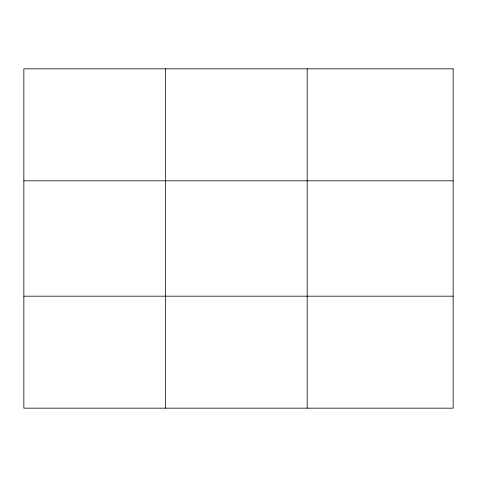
<?xml version="1.0" encoding="UTF-8"?>
<svg xmlns="http://www.w3.org/2000/svg" width="477" height="477" viewBox="0 0 477 477"><rect width="100%" height="100%" fill="white"/><g stroke="black" fill="none" stroke-linecap="round" stroke-linejoin="round"><path stroke-width="0.72" d="M165.519 408.163L165.519 68.837M307.188 408.163L307.188 68.837M23.85 180.813L453.15 180.813M23.85 296.187L453.15 296.187M453.15 68.837L453.15 408.163L23.85 408.163L23.85 68.837L453.15 68.837"/></g></svg>
